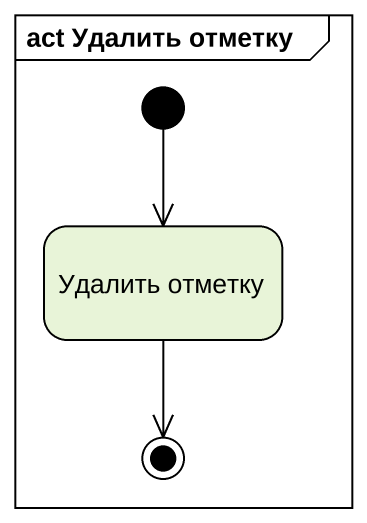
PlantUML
@startuml
mainframe act Удалить отметку
hide empty description
state "Удалить отметку" as Удалить_отметку
[*] --> Удалить_отметку
Удалить_отметку --> [*]
@enduml
